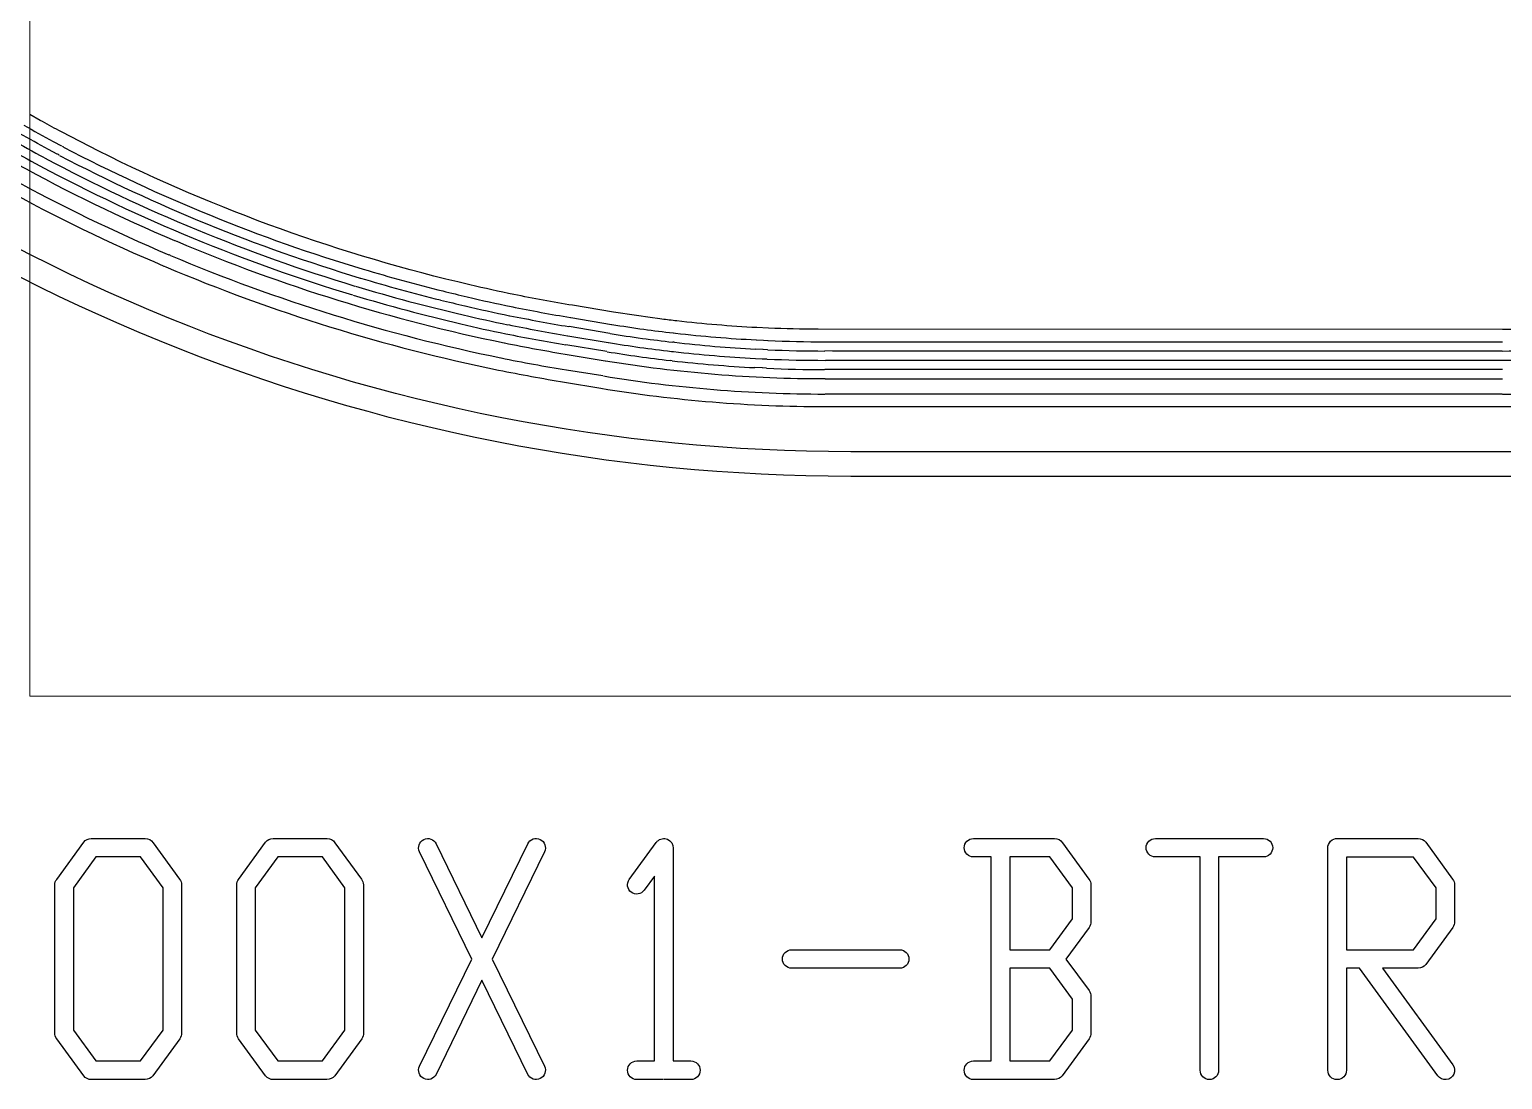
# Model space of a CAD drawing. Extents: x 3664 to 3837, y -413 to -292.
# Drawn here: x 3776.13 to 3788.28, y -344.14 to -335.48 of the extents above; entities that cross this region are included whole.
import ezdxf

# ---------------------------------------------------------------- set-up
doc = ezdxf.new("R2010")
doc.units = 0
doc.layers.add('gbr-dxf_layer0', color=7, linetype='Continuous')
doc.layers.add('gbr-outline-dxf_layer1', color=2, linetype='Continuous')
doc.layers.add('備註', color=1, linetype='Continuous', lineweight=9)

msp = doc.modelspace()

# ---------------------------------------------------------------- linework, layer by layer
at = {"layer": 'gbr-dxf_layer0'}
for p, q in [((3776.33, -336.4), (3776.399, -336.436)), ((3776.707, -336.48), (3776.4, -336.32)), ((3776.364, -336.504), (3776.293, -336.467)), ((3776.379, -336.512), (3776.367, -336.506)), ((3776.403, -336.438), (3776.414, -336.444)), ((3777.334, -337.217), (3777.348, -337.223)), ((3777.297, -337.339), (3777.288, -337.335)), ((3780.599, -337.852), (3780.936, -337.908)), ((3780.574, -338.003), (3780.908, -338.058)), ((3780.922, -337.983), (3780.586, -337.927)), ((3781.447, -337.979), (3781.462, -337.981)), ((3780.898, -338.133), (3780.56, -338.078)), ((3781.431, -338.131), (3781.445, -338.133)), ((3781.452, -338.056), (3781.441, -338.055)), ((3782.184, -338.115), (3782.126, -338.112)), ((3782.131, -338.036), (3782.189, -338.039)), ((3782.223, -338.117), (3782.186, -338.115)), ((3782.19, -338.039), (3782.224, -338.041)), ((3782.758, -338.128), (3782.696, -338.127)), ((3782.698, -338.051), (3782.76, -338.051)), ((3788.282, -338.128), (3782.76, -338.128)), ((3782.761, -338.051), (3788.284, -338.051)), ((3780.587, -338.16), (3780.882, -338.208)), ((3781.435, -338.208), (3781.421, -338.207)), ((3782.123, -338.189), (3782.179, -338.192)), ((3782.181, -338.192), (3782.217, -338.193)), ((3782.701, -338.204), (3788.281, -338.204)), ((3780.865, -338.334), (3780.565, -338.285)), ((3782.178, -338.268), (3782.118, -338.265)), ((3782.213, -338.269), (3782.181, -338.268)), ((3788.284, -338.281), (3782.696, -338.281)), ((3782.699, -338.357), (3788.284, -338.357)), ((3788.282, -338.484), (3782.697, -338.484)), ((3786.997, -343.066), (3787.142, -343.066))]:
    msp.add_line(p, q, dxfattribs=at)
at = {"layer": 'gbr-dxf_layer0', "linetype": 'Continuous'}
for points in [[(3822.626, -324.483, -0.006517), (3822.626, -324.487), (3822.626, -331.107, -0.014829), (3822.627, -331.117, -0.014825), (3822.626, -331.128), (3822.626, -333.146, -0.414217), (3821.83, -333.942), (3800.713, -333.942, 0.196007), (3798.823, -334.713, -0.196002), (3788.408, -338.959), (3782.908, -338.959, -0.196002), (3772.493, -334.713, 0.196006), (3770.603, -333.942), (3741.237, -333.942)], [(3776.292, -336.466, -0.004849), (3776.053, -336.335, -0.037925), (3776.048, -336.332, -0.023573), (3774.923, -335.632)], [(3776.399, -336.321), (3776.377, -336.31, -0.003175), (3776.223, -336.226), (3776.137, -336.178)], [(3788.849, -337.938), (3788.723, -337.942, -0.007922), (3788.284, -337.95), (3782.639, -337.949, -0.009517), (3782.231, -337.939), (3782.135, -337.935, -0.015429), (3781.474, -337.88), (3781.458, -337.878, -0.002901), (3781.335, -337.863), (3781.255, -337.852, -0.00713), (3780.952, -337.807), (3780.615, -337.751, -0.008774), (3780.131, -337.662, -0.006695), (3779.768, -337.582, -0.058884), (3776.706, -336.48)], [(3777.245, -337.428), (3777.259, -337.434, 0.049612), (3780.004, -338.285, 0.009441), (3780.548, -338.385), (3780.848, -338.435, 0.040793), (3782.696, -338.586), (3788.284, -338.586, 0.110715), (3794.484, -337.196), (3794.491, -337.193)], [(3779.352, -342.258, -1), (3779.489, -342.191), (3779.867, -342.968)], [(3779.867, -343.316), (3779.489, -344.093, -1), (3779.352, -344.026), (3779.782, -343.142), (3779.352, -342.258)], [(3779.867, -342.968), (3780.244, -342.191, -1), (3780.382, -342.258), (3779.951, -343.142), (3780.382, -344.026, -1), (3780.244, -344.093), (3779.867, -343.316)], [(3781.082, -342.485), (3781.304, -342.181, -0.043659), (3781.313, -342.171, -0.68565), (3781.443, -342.228), (3781.443, -343.983), (3781.59, -343.983, -1), (3781.59, -344.136), (3781.369, -344.136)], [(3785.421, -342.3, -1), (3785.421, -342.148), (3785.865, -342.148)], [(3785.869, -342.148), (3786.313, -342.148, -1), (3786.313, -342.3), (3785.943, -342.3), (3785.943, -344.06, -1), (3785.791, -344.06), (3785.791, -342.3), (3785.421, -342.3)], [(3786.844, -344.06), (3786.844, -342.228, -0.44079), (3786.924, -342.148), (3787.588, -342.148, -0.246448), (3787.651, -342.179), (3787.873, -342.483, -0.166637), (3787.889, -342.53), (3787.889, -342.834, -0.165513), (3787.875, -342.881), (3787.651, -343.187, -0.239934), (3787.59, -343.218), (3787.294, -343.218)], [(3781.291, -342.458), (3781.205, -342.575, -1), (3781.082, -342.485)], [(3781.365, -344.136), (3781.144, -344.136, -1), (3781.144, -343.983), (3781.291, -343.983), (3781.291, -342.458)], [(3787.294, -343.218), (3787.875, -344.015, -1), (3787.751, -344.105), (3787.105, -343.218), (3786.997, -343.218), (3786.997, -344.06, -1), (3786.844, -344.06)]]:
    msp.add_lwpolyline(points, format="xyb", dxfattribs=at)
for points in [[(3776.344, -343.752), (3776.344, -342.53, -0.161897), (3776.359, -342.485), (3776.582, -342.179, -0.239742), (3776.644, -342.148), (3777.09, -342.148, -0.253505), (3777.154, -342.183), (3777.373, -342.483, -0.166637), (3777.389, -342.53), (3777.389, -343.752, -0.165513), (3777.375, -343.799), (3777.152, -344.104, -0.249655), (3777.088, -344.136), (3776.647, -344.136, -0.251415), (3776.582, -344.105), (3776.359, -343.799, -0.165513)], [(3777.844, -343.752), (3777.844, -342.53, -0.161897), (3777.859, -342.485), (3778.082, -342.179, -0.239742), (3778.144, -342.148), (3778.59, -342.148, -0.253505), (3778.654, -342.183), (3778.873, -342.483, -0.166637), (3778.889, -342.53), (3778.889, -343.752, -0.165513), (3778.875, -343.799), (3778.652, -344.104, -0.249655), (3778.588, -344.136), (3778.147, -344.136, -0.251415), (3778.082, -344.105), (3777.859, -343.799, -0.165513)], [(3783.921, -344.136, -1), (3783.921, -343.983), (3784.067, -343.983), (3784.067, -342.3), (3783.921, -342.3, -1), (3783.921, -342.148), (3784.59, -342.148, -0.253505), (3784.654, -342.183), (3784.873, -342.483, -0.166637), (3784.889, -342.53), (3784.889, -342.834, -0.165513), (3784.875, -342.881), (3784.684, -343.142), (3784.875, -343.403, -0.170321), (3784.889, -343.451), (3784.889, -343.752, -0.165513), (3784.875, -343.799), (3784.652, -344.104, -0.249655), (3784.588, -344.136)], [(3782.421, -343.218, -1), (3782.421, -343.066), (3783.313, -343.066, -1), (3783.313, -343.218)]]:
    msp.add_lwpolyline(points, format="xyb", close=True, dxfattribs=at)
for points in [[(3776.497, -343.729), (3776.682, -343.983), (3777.051, -343.983), (3777.237, -343.729), (3777.237, -342.555), (3777.051, -342.3), (3776.682, -342.3), (3776.497, -342.555)], [(3777.997, -343.729), (3778.182, -343.983), (3778.551, -343.983), (3778.737, -343.729), (3778.737, -342.555), (3778.551, -342.3), (3778.182, -342.3), (3777.997, -342.555)], [(3784.22, -343.066), (3784.551, -343.066), (3784.737, -342.811), (3784.737, -342.555), (3784.551, -342.3), (3784.22, -342.3)], [(3784.22, -343.983), (3784.551, -343.983), (3784.737, -343.729), (3784.737, -343.473), (3784.551, -343.218), (3784.22, -343.218)]]:
    msp.add_lwpolyline(points, close=True, dxfattribs=at)
msp.add_lwpolyline([(3787.146, -343.066), (3787.551, -343.066), (3787.737, -342.811), (3787.737, -342.555), (3787.551, -342.301), (3786.997, -342.301), (3786.997, -343.066)], dxfattribs=at)
at = {"layer": 'gbr-dxf_layer0'}
for centre, radius, start, end in [((3782.909, -324.063), 14.287, 235.3931, 247.0182), ((3782.909, -324.063), 14.414, 235.3848, 247.0323), ((3782.908, -324.062), 14.516, 235.3888, 247.0337), ((3782.928, -324.073), 13.981, 240.7067, 241.8384), ((3782.91, -324.063), 14.134, 240.6451, 241.9208), ((3782.91, -324.063), 14.211, 240.6383, 241.9139), ((3782.901, -324.077), 14.118, 241.9322, 253.1964), ((3782.901, -324.077), 14.042, 242.342, 253.2884), ((3782.901, -324.077), 13.966, 242.3308, 253.2948), ((3782.901, -324.077), 14.194, 241.9257, 253.2071), ((3788.284, -324.062), 14.422, 270.0003, 295.2739), ((3782.908, -324.062), 14.287, 247.1038, 258.4579), ((3782.908, -324.062), 14.414, 247.0957, 258.45), ((3782.907, -324.062), 14.058, 253.2863, 256.0741), ((3782.907, -324.062), 13.981, 253.2925, 256.0804), ((3782.908, -324.062), 14.134, 253.2006, 256.9263), ((3782.914, -324.064), 13.981, 256.0557, 256.8975), ((3782.908, -324.062), 14.21, 253.2113, 256.9205), ((3782.914, -324.064), 14.058, 256.051, 256.8925), ((3782.918, -324.065), 14.058, 256.8811, 258.4145), ((3782.918, -324.065), 13.982, 256.8881, 258.4051), ((3782.931, -323.913), 14.133, 258.4882, 260.4989), ((3782.914, -324.064), 14.134, 256.9066, 258.434), ((3782.931, -323.913), 14.209, 258.4983, 260.4927), ((3782.914, -324.064), 14.211, 256.8995, 258.4272), ((3782.933, -323.913), 14.362, 258.4804, 260.4845), ((3782.933, -323.913), 14.285, 258.4868, 260.4906), ((3782.69, -327.202), 10.925, 260.694, 262.1083), ((3782.69, -327.202), 10.849, 260.7024, 262.1168), ((3782.692, -327.202), 10.849, 262.1133, 263.397), ((3782.694, -327.202), 10.849, 263.4902, 267.0189), ((3782.937, -323.914), 14.438, 258.4714, 260.6265), ((3782.695, -327.202), 11.078, 260.6784, 263.3867), ((3782.695, -327.202), 11.002, 260.6657, 263.3948), ((3782.692, -327.202), 10.925, 262.1066, 263.411), ((3782.693, -327.202), 11.002, 263.4938, 267.0251), ((3782.694, -327.202), 10.925, 263.4829, 267.0116), ((3782.701, -327.203), 10.925, 267.5059, 269.969), ((3782.701, -327.203), 10.849, 267.4936, 269.9768), ((3788.282, -324.062), 14.066, 270.0085, 271.8244), ((3782.937, -323.914), 14.565, 258.4638, 260.619), ((3782.697, -327.202), 11.154, 260.6561, 270), ((3782.693, -327.202), 11.078, 263.4865, 267.0181), ((3782.701, -327.203), 11.002, 267.4884, 269.9786), ((3788.276, -324.062), 14.142, 270.0293, 271.8473), ((3782.697, -327.202), 11.281, 260.6725, 269.9873), ((3782.701, -327.203), 11.078, 267.4808, 269.9519)]:
    msp.add_arc(centre, radius, start, end, dxfattribs=at)
at = {"layer": 'gbr-outline-dxf_layer1', "linetype": 'Continuous'}
msp.add_lwpolyline([(3739.01, -333.146), (3739.01, -321.546, -0.414215), (3740.01, -320.546), (3771.018, -320.546, -0.202312), (3781.834, -325.109, 0.202309), (3782.908, -325.562), (3788.408, -325.562, 0.202214), (3789.482, -325.109, -0.202322), (3800.299, -320.546), (3821.83, -320.546, -0.414215), (3822.83, -321.546), (3822.83, -333.146, -0.414215), (3821.83, -334.146), (3800.713, -334.146, 0.196009), (3798.965, -334.859, -0.196007), (3788.408, -339.162), (3782.908, -339.162, -0.196007), (3772.351, -334.859, 0.196013), (3770.603, -334.146), (3740.01, -334.146, -0.414215)], format="xyb", close=True, dxfattribs=at)
at = {"layer": '備註', "color": 1, "linetype": 'Continuous'}
msp.add_lwpolyline([(3776.137, -314.093), (3790.714, -314.093), (3790.714, -340.974), (3776.137, -340.974)], close=True, dxfattribs=at)
msp.add_lwpolyline([(3776.137, -314.093), (3790.714, -314.093), (3790.714, -340.974), (3776.137, -340.974)], close=True, dxfattribs=at)

doc.saveas('drawing.dxf')
